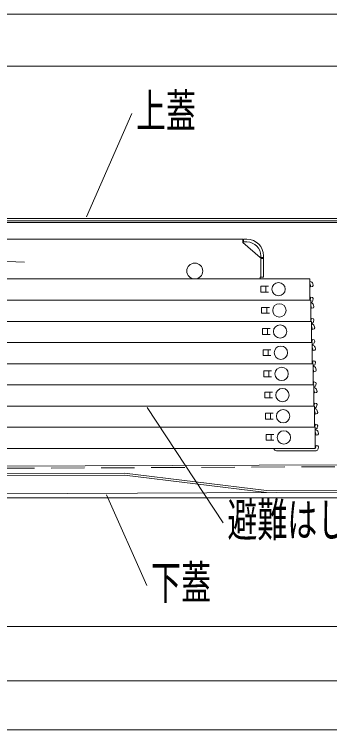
# Model space of a CAD drawing. Units: millimetres, scale not verified. Extents: x -2000 to 2000, y -1385 to 1385.
# Drawn here: x -1175.1 to -986.3, y -319.3 to 109.7 of the extents above; entities that cross this region are included whole.
import ezdxf
from ezdxf.enums import TextEntityAlignment as Align

# ---------------------------------------------------------------- set-up
doc = ezdxf.new("R2010")
doc.units = ezdxf.units.MM
doc.header["$LTSCALE"] = 10
doc.linetypes.add('DASHED2', pattern=[3, 2, -1])
for name, color, linetype, lineweight in [('0-1_sunpou', 1, 'Continuous', 9), ('0-2_0', 4, 'Continuous', 9), ('0-8_center', 5, 'Continuous', 9), ('0-C_CYA_M', 4, 'Continuous', 9), ('0-D_CYA_SSD', 134, 'DASHED2', 9), ('0-E_hashigo', 1, 'Continuous', 9), ('0-F_08文字', 2, 'Continuous', 9)]:
    doc.layers.add(name, color=color, linetype=linetype, lineweight=lineweight)
doc.styles.add('ＭＳ ゴシック', font='')
doc.styles.get('ＭＳ ゴシック').set_extended_font_data('MS Gothic')

msp = doc.modelspace()

# ---------------------------------------------------------------- linework, layer by layer
at = {"layer": '0-1_sunpou'}
for p, q in [((-1532.49, 109.66), (-889.69, 109.66)), ((-1525.69, 78.47), (-903.69, 78.47)), ((-1494.09, -257.43), (-928.09, -257.43)), ((-1506.09, -289.93), (-916.09, -289.93)), ((-1521.09, -319.31), (-901.09, -319.31))]:
    msp.add_line(p, q, dxfattribs=at)
at = {"layer": '0-2_0'}
for p, q in [((-1527.19, -12.75), (-900.69, -12.75)), ((-1527.19, -14.25), (-900.69, -14.25)), ((-1180.69, -15.25), (-939.59, -15.25)), ((-1524.89, -180.25), (-917.03, -180.25))]:
    msp.add_line(p, q, dxfattribs=at)
at = {"layer": '0-8_center'}
msp.add_line((-1378.21, -32.42), (-1169.08, -38.9), dxfattribs=at)
at = {"layer": '0-C_CYA_M'}
for p, q in [((-923.12, -160.14), (-1346.62, -162.16)), ((-1109.1, -165.43), (-1299.1, -166.34)), ((-1109.17, -166.63), (-1299.05, -167.54)), ((-1024.2, -177.02), (-1109.17, -166.63)), ((-1024.05, -175.83), (-1109.1, -165.43)), ((-1024.05, -175.83), (-917.25, -175.32)), ((-917.25, -176.52), (-1497.84, -179.29))]:
    msp.add_line(p, q, dxfattribs=at)
at = {"layer": '0-D_CYA_SSD'}
msp.add_line((-923.12, -161.34), (-1346.61, -163.36), dxfattribs=at)
at = {"layer": '0-E_hashigo'}
for p, q in [((-1458.09, -25.25), (-1038.39, -25.25)), ((-1038.39, -27.25), (-1038.39, -25.25)), ((-1037.89, -25.25), (-1035.89, -25.25)), ((-1037.89, -26.85), (-1037.89, -25.25)), ((-1027.89, -36.25), (-1038.39, -27.25)), ((-1035.89, -26.85), (-1037.89, -26.85)), ((-1027.89, -36.25), (-1027.49, -36.25)), ((-1027.49, -35.25), (-1027.49, -48.05)), ((-1027.49, -36.25), (-1025.89, -36.25)), ((-1027.49, -36.4), (-1027.49, -48.05)), ((-1027.49, -36.75), (-1025.89, -36.75)), ((-1025.89, -35.25), (-1025.89, -48.05)), ((-1461.09, -49.05), (-998.09, -49.05)), ((-1027.89, -48.05), (-1025.89, -48.05)), ((-1027.89, -48.05), (-1027.89, -49.05)), ((-998.09, -49.05), (-998.09, -61.75)), ((-997.99, -50.65), (-998.09, -50.65)), ((-1027.49, -53.4), (-1022.89, -53.4)), ((-1027.49, -53.4), (-1027.49, -56.9)), ((-1024.49, -53.4), (-1024.49, -56.9)), ((-997.99, -52.25), (-998.09, -52.25)), ((-997.56, -53.85), (-997.99, -52.25)), ((-997.56, -53.85), (-996.5, -53.56)), ((-996.5, -53.56), (-996.14, -52.95)), ((-996.14, -52.95), (-996.44, -51.83)), ((-1027.49, -56.9), (-1022.89, -56.9)), ((-997.56, -59.95), (-997.99, -61.55)), ((-997.56, -59.95), (-996.5, -60.23)), ((-1458.09, -61.75), (-998.09, -61.75)), ((-1426.13, -61.75), (-997.63, -61.75)), ((-997.99, -61.55), (-998.09, -61.55)), ((-997.53, -63.35), (-997.63, -63.35)), ((-996.14, -60.85), (-996.5, -60.23)), ((-996.14, -60.85), (-996.44, -61.96)), ((-1027.03, -66.1), (-1022.43, -66.1)), ((-1027.03, -66.1), (-1027.03, -69.6)), ((-1024.03, -66.1), (-1024.03, -69.6)), ((-997.53, -64.95), (-997.63, -64.95)), ((-997.1, -66.55), (-997.53, -64.95)), ((-997.1, -66.55), (-996.04, -66.26)), ((-996.04, -66.26), (-995.69, -65.65)), ((-995.69, -65.65), (-995.99, -64.53)), ((-1027.03, -69.6), (-1022.43, -69.6)), ((-997.1, -72.65), (-997.53, -74.25)), ((-997.1, -72.65), (-996.04, -72.93)), ((-1426.13, -74.45), (-997.63, -74.45)), ((-1425.68, -74.45), (-997.18, -74.45)), ((-997.53, -74.25), (-997.63, -74.25)), ((-997.08, -76.05), (-997.18, -76.05)), ((-995.69, -73.55), (-996.04, -72.93)), ((-995.69, -73.55), (-995.99, -74.66)), ((-1026.58, -78.8), (-1021.98, -78.8)), ((-1026.58, -78.8), (-1026.58, -82.3)), ((-1023.58, -78.8), (-1023.58, -82.3)), ((-997.08, -77.65), (-997.18, -77.65)), ((-996.65, -79.25), (-997.08, -77.65)), ((-996.65, -79.25), (-995.59, -78.96)), ((-995.59, -78.96), (-995.23, -78.35)), ((-995.23, -78.35), (-995.53, -77.23)), ((-1026.58, -82.3), (-1021.98, -82.3)), ((-996.65, -85.35), (-997.08, -86.95)), ((-996.65, -85.35), (-995.59, -85.63)), ((-995.23, -86.25), (-995.59, -85.63)), ((-1425.68, -87.15), (-997.18, -87.15)), ((-1425.22, -87.15), (-996.72, -87.15)), ((-997.08, -86.95), (-997.18, -86.95)), ((-996.62, -88.75), (-996.72, -88.75)), ((-995.23, -86.25), (-995.53, -87.36)), ((-994.78, -91.05), (-995.08, -89.93)), ((-1026.12, -91.5), (-1021.52, -91.5)), ((-1026.12, -91.5), (-1026.12, -95)), ((-1023.12, -91.5), (-1023.12, -95)), ((-996.62, -90.35), (-996.72, -90.35)), ((-996.19, -91.95), (-996.62, -90.35)), ((-996.19, -91.95), (-995.13, -91.66)), ((-995.13, -91.66), (-994.78, -91.05)), ((-1026.12, -95), (-1021.52, -95)), ((-996.19, -98.05), (-996.62, -99.65)), ((-996.19, -98.05), (-995.13, -98.33)), ((-994.78, -98.95), (-995.13, -98.33)), ((-1425.22, -99.85), (-996.72, -99.85)), ((-1424.77, -99.85), (-996.27, -99.85)), ((-996.62, -99.65), (-996.72, -99.65)), ((-996.17, -101.45), (-996.27, -101.45)), ((-994.78, -98.95), (-995.08, -100.06)), ((-994.32, -103.75), (-994.62, -102.63)), ((-1025.67, -104.2), (-1021.07, -104.2)), ((-1025.67, -104.2), (-1025.67, -107.7)), ((-1022.67, -104.2), (-1022.67, -107.7)), ((-996.17, -103.05), (-996.27, -103.05)), ((-995.74, -104.65), (-996.17, -103.05)), ((-995.74, -104.65), (-994.68, -104.36)), ((-994.68, -104.36), (-994.32, -103.75)), ((-1025.67, -107.7), (-1021.07, -107.7)), ((-995.74, -110.75), (-996.17, -112.35)), ((-995.74, -110.75), (-994.68, -111.03)), ((-994.32, -111.65), (-994.68, -111.03)), ((-1424.77, -112.55), (-996.27, -112.55)), ((-1424.31, -112.55), (-995.81, -112.55)), ((-996.17, -112.35), (-996.27, -112.35)), ((-995.71, -114.15), (-995.81, -114.15)), ((-995.71, -115.75), (-995.81, -115.75)), ((-995.28, -117.35), (-995.71, -115.75)), ((-994.32, -111.65), (-994.62, -112.76)), ((-993.87, -116.45), (-994.17, -115.33)), ((-1025.21, -116.9), (-1020.61, -116.9)), ((-1025.21, -116.9), (-1025.21, -120.4)), ((-1022.21, -116.9), (-1022.21, -120.4)), ((-995.28, -117.35), (-994.22, -117.06)), ((-994.22, -117.06), (-993.87, -116.45)), ((-1025.21, -120.4), (-1020.61, -120.4)), ((-995.28, -123.45), (-995.71, -125.05)), ((-995.28, -123.45), (-994.22, -123.73)), ((-993.87, -124.35), (-994.22, -123.73)), ((-993.87, -124.35), (-994.17, -125.46)), ((-1424.31, -125.25), (-995.81, -125.25)), ((-1423.86, -125.25), (-995.36, -125.25)), ((-995.71, -125.05), (-995.81, -125.05)), ((-995.26, -126.85), (-995.36, -126.85)), ((-995.26, -128.45), (-995.36, -128.45)), ((-994.83, -130.05), (-995.26, -128.45)), ((-993.41, -129.15), (-993.71, -128.03)), ((-1024.76, -129.6), (-1020.16, -129.6)), ((-1024.76, -129.6), (-1024.76, -133.1)), ((-1021.76, -129.6), (-1021.76, -133.1)), ((-994.83, -130.05), (-993.77, -129.76)), ((-993.77, -129.76), (-993.41, -129.15)), ((-1024.76, -133.1), (-1020.16, -133.1)), ((-994.83, -136.15), (-995.26, -137.75)), ((-994.83, -136.15), (-993.77, -136.43)), ((-993.41, -137.05), (-993.77, -136.43)), ((-993.41, -137.05), (-993.71, -138.16)), ((-1423.86, -137.95), (-995.36, -137.95)), ((-1423.4, -137.95), (-994.9, -137.95)), ((-995.26, -137.75), (-995.36, -137.75)), ((-994.8, -139.55), (-994.9, -139.55)), ((-994.8, -141.15), (-994.9, -141.15)), ((-994.37, -142.75), (-994.8, -141.15)), ((-992.96, -141.85), (-993.26, -140.73)), ((-1024.3, -142.3), (-1019.7, -142.3)), ((-1024.3, -142.3), (-1024.3, -145.8)), ((-1024.3, -145.8), (-1019.7, -145.8)), ((-1021.3, -142.3), (-1021.3, -145.8)), ((-994.37, -142.75), (-993.31, -142.46)), ((-993.31, -142.46), (-992.96, -141.85)), ((-994.37, -148.85), (-994.8, -150.45)), ((-994.37, -148.85), (-993.31, -149.13)), ((-992.96, -149.75), (-993.31, -149.13)), ((-992.96, -149.75), (-993.26, -150.86)), ((-1423.4, -150.65), (-994.9, -150.65)), ((-995.2, -152.05), (-1018.1, -152.05)), ((-994.8, -152.05), (-995.2, -152.05)), ((-994.8, -150.45), (-994.9, -150.45))]:
    msp.add_line(p, q, dxfattribs=at)
for points in [[(-1025.43, -61.75), (-997.63, -61.75), (-997.63, -74.45)], [(-1024.98, -74.45), (-997.18, -74.45), (-997.18, -87.15)], [(-1024.52, -87.15), (-996.72, -87.15), (-996.72, -99.85)], [(-1024.07, -99.85), (-996.27, -99.85), (-996.27, -112.55)], [(-1023.61, -112.55), (-995.81, -112.55), (-995.81, -125.25)], [(-1023.16, -125.25), (-995.36, -125.25), (-995.36, -137.95)], [(-1022.7, -137.95), (-994.9, -137.95), (-994.9, -150.65)]]:
    msp.add_lwpolyline(points, dxfattribs=at)
for centre, radius in [((-1067.09, -44.3), 4.75), ((-1016.89, -55.15), 4), ((-1016.43, -67.85), 4), ((-1015.98, -80.55), 4), ((-1015.52, -93.25), 4), ((-1015.07, -105.95), 4), ((-1014.61, -118.65), 4), ((-1014.16, -131.35), 4), ((-1013.7, -144.05), 4)]:
    msp.add_circle(centre, radius, dxfattribs=at)
for centre, radius, start, end in [((-1035.89, -35.25), 10, 0, 90), ((-1035.89, -35.25), 8.4, 0, 90), ((-997.99, -52.25), 1.6, 15, 90), ((-997.99, -61.55), 1.6, 282.8163, 345), ((-997.53, -64.95), 1.6, 15, 90), ((-997.53, -74.25), 1.6, 282.8163, 345), ((-997.08, -77.65), 1.6, 15, 90), ((-997.08, -86.95), 1.6, 282.8163, 345), ((-996.62, -90.35), 1.6, 15, 90), ((-996.62, -99.65), 1.6, 282.8163, 345), ((-996.17, -103.05), 1.6, 15, 90), ((-996.17, -112.35), 1.6, 282.8163, 345), ((-995.71, -115.75), 1.6, 15, 90), ((-995.71, -125.05), 1.6, 282.8163, 345), ((-995.26, -128.45), 1.6, 15, 90), ((-995.26, -137.75), 1.6, 282.8163, 345), ((-994.8, -141.15), 1.6, 15, 90), ((-1018.1, -150.45), 1.6, 187.1808, 270), ((-994.8, -150.45), 1.6, 270, 282.8163), ((-994.8, -150.45), 1.6, 282.8163, 345)]:
    msp.add_arc(centre, radius, start, end, dxfattribs=at)
at = {"layer": '0-F_08文字', "color": 1}
for p, q in [((-1104.79, 50.1), (-1132.02, -11.83)), ((-1050.03, -195.23), (-1095.55, -126.08)), ((-1095.73, -232.84), (-1119.96, -178.58))]:
    msp.add_line(p, q, dxfattribs=at)

# ---------------------------------------------------------------- texts
at = {"layer": '0-F_08文字', "style": 'ＭＳ ゴシック', "width": 0.65}
for s, p in [('上蓋', (-1102.29, 35.71)), ('避難はしご', (-1047.53, -209.61)), ('下蓋', (-1093.23, -247.23))]:
    msp.add_text(s, height=20.23, dxfattribs=at).set_placement(p, align=Align.BOTTOM_LEFT)

doc.saveas('drawing.dxf')
